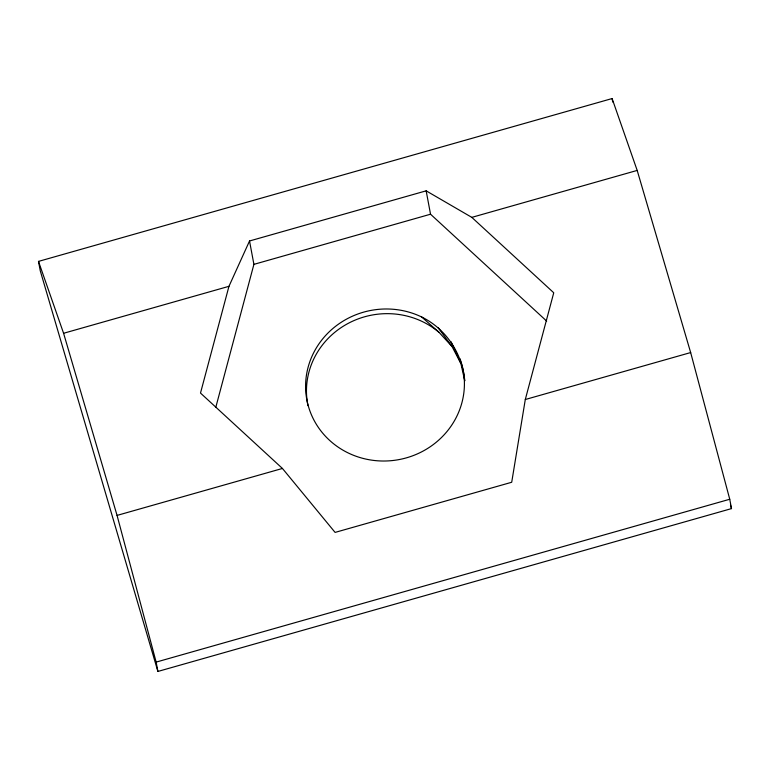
<?xml version="1.0" encoding="UTF-8"?>
<svg xmlns="http://www.w3.org/2000/svg" width="770" height="770" viewBox="0 0 770 770"><rect width="100%" height="100%" fill="white"/><g stroke="black" fill="none" stroke-linecap="round" stroke-linejoin="round"><path stroke-width="1.16" d="M525.294 399.514L511.713 482.261L335.094 532.407L282.436 468.458L200.498 393.066L228.959 286.325L249.528 240.981L426.156 190.835L471.817 217.371L553.746 292.773L525.294 399.514L690.661 352.564L637.185 170.42L612.102 98.55L38.5 261.396L40.252 270.751L157.898 671.45L731.5 508.604L729.748 499.249L690.661 352.564M215.812 407.263L253.908 264.36L249.528 240.981M253.908 264.36L430.536 214.214L546.671 321.09M38.5 261.396L63.583 333.275L228.959 286.325M471.817 217.371L637.185 170.42M157.898 671.45L156.146 662.104L117.059 515.409L282.436 468.458M156.146 662.104L729.748 499.249M459.988 358.753A79.531 75.893 -10.6 0 1 390.024 460.778A79.531 75.893 -10.6 0 1 307.317 370.486A79.531 75.893 -10.6 0 1 421.758 317.028C446.234 329.069 462.423 353.776 464.762 380.832L460.864 363.43L451.124 341.832M421.758 317.028L438.987 332.303L452 346.51L460.864 363.43M438.111 327.625L452 346.51M730.489 505.149L731.5 508.604M63.583 333.275L117.059 515.409M612.102 98.55L612.756 102.054M426.156 190.835L430.536 214.214M307.952 405.617A79.531 75.893 -10.6 0 1 346.673 324.208A79.531 75.893 -10.6 0 1 438.987 332.303"/></g></svg>
